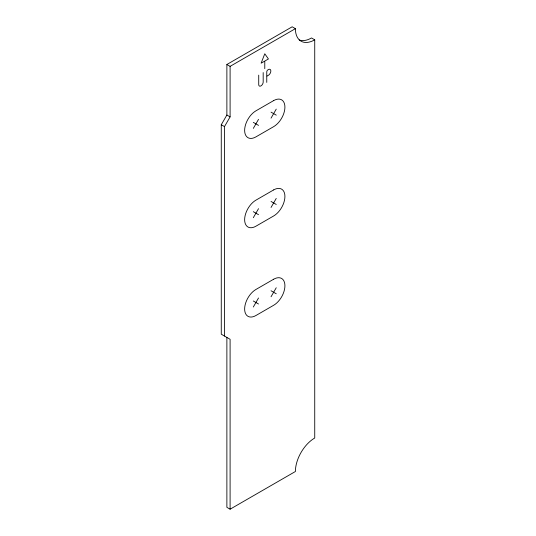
<?xml version="1.0" encoding="UTF-8"?>
<svg xmlns="http://www.w3.org/2000/svg" width="536" height="536" viewBox="0 0 536 536"><rect width="100%" height="100%" fill="white"/><g stroke="black" fill="none" stroke-linecap="round" stroke-linejoin="round"><path stroke-width="0.8" d="M230.098 509.2L230.098 339.288L221.268 334.189L221.268 124.741L226.875 115.026L226.875 64.494L292.174 26.8L295.396 28.663A27.349 15.785 -60 0 0 314.733 39.825L314.733 438.013A27.349 15.785 -60 0 0 295.396 471.506L230.098 509.2L226.875 507.337L226.875 337.432M224.49 336.052L224.49 126.597L230.098 116.888L230.098 66.357L295.396 28.663M253.314 128.379L258.52 119.361M271.035 118.148L276.241 109.13M253.314 217.69L258.52 208.678M271.035 207.459L276.241 198.441M253.314 307.007L258.52 297.989M271.035 296.77L276.241 287.752M264.523 61.231L261.126 63.188L264.777 53.781L268.429 58.973L264.777 61.084L264.777 68.668M267.022 76.085L268.348 75.321A3.518 2.03 -60 0 0 270.834 71.013A3.518 2.03 -60 0 0 268.348 69.579L267.973 69.801A1.708 0.985 -60 0 0 266.76 71.891L266.76 82.403M314.733 39.825L311.51 37.962A27.349 15.785 -60 0 1 299.229 39.972M226.875 64.494L230.098 66.357M271.035 112.138L276.241 115.139M253.314 122.369L258.52 125.377M226.875 115.026L230.098 116.888M221.268 124.741L224.49 126.597M271.035 201.449L276.241 204.451M253.314 211.68L258.52 214.688M271.035 290.76L276.241 293.768M253.314 300.991L258.52 303.999M263.183 72.568L263.183 82.028A3.156 1.822 -60 0 1 260.952 85.887A3.156 1.822 -60 0 1 258.721 84.601L258.721 75.141M273.641 100.614L255.913 110.845A15.953 9.213 -60 0 0 244.637 130.382A15.953 9.213 -60 0 0 255.913 136.894L273.641 126.664A15.953 9.213 -60 0 0 284.918 107.126A15.953 9.213 -60 0 0 273.641 100.614M273.641 189.925L255.913 200.163A15.953 9.213 -60 0 0 244.637 219.7A15.953 9.213 -60 0 0 255.913 226.212L273.641 215.975A15.953 9.213 -60 0 0 284.918 196.437A15.953 9.213 -60 0 0 273.641 189.925M273.641 279.236L255.913 289.474A15.953 9.213 -60 0 0 244.637 309.011A15.953 9.213 -60 0 0 255.913 315.523L273.641 305.286A15.953 9.213 -60 0 0 284.918 285.748A15.953 9.213 -60 0 0 273.641 279.236"/></g></svg>
